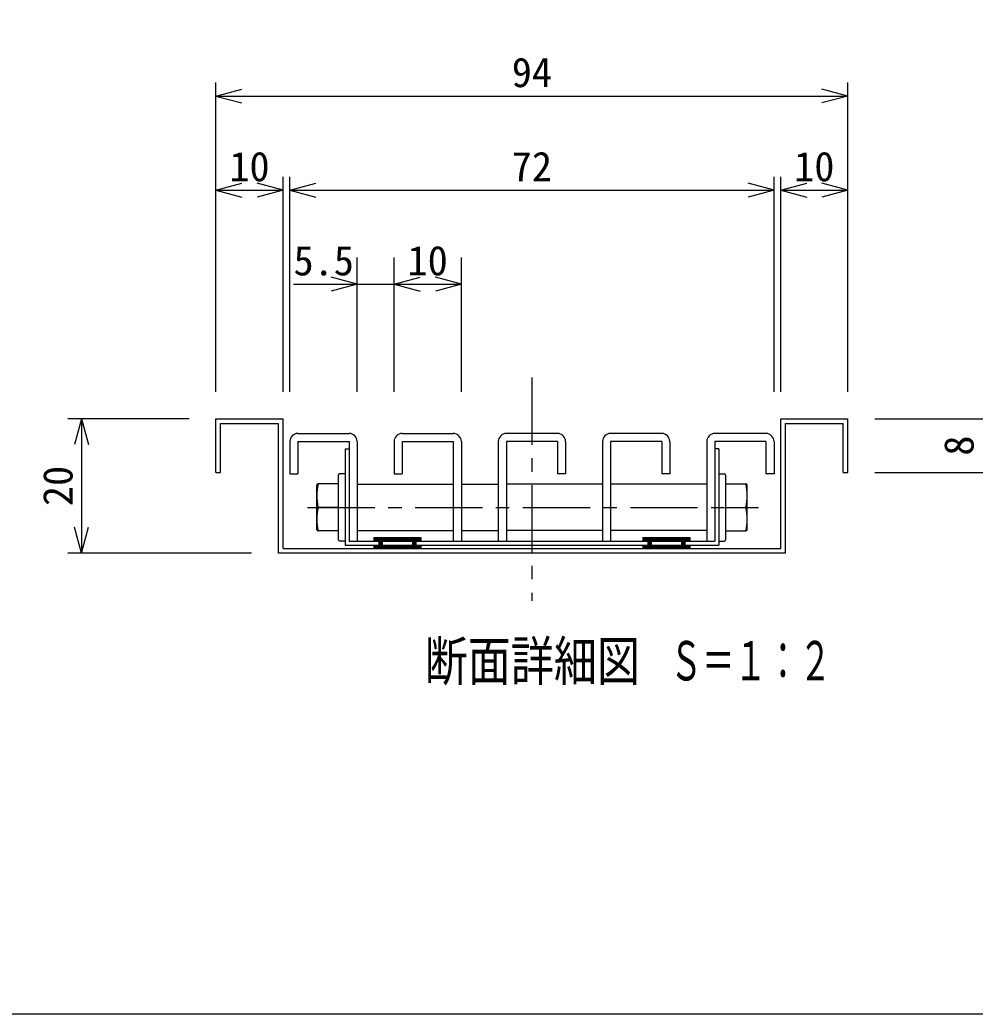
# Model space of a CAD drawing. Units: millimetres, scale not verified, with parts at other scales. Extents: x -819 to 819, y -558 to 522.
# Drawn here: x -392.8 to 33.4, y -558 to -114.3 of the extents above; entities that cross this region are included whole.
import ezdxf
from ezdxf.enums import TextEntityAlignment as Align

# ---------------------------------------------------------------- set-up
doc = ezdxf.new("R2010")
doc.units = ezdxf.units.MM
doc.header["$LTSCALE"] = 6
doc.linetypes.add('CHAIN1', pattern=[8, 5, -1, 1, -1])
for name, color, linetype in [('0-7_枠細線', 5, 'Continuous'), ('0-8_枠中線', 5, 'Continuous'), ('1-2_極細2', 2, 'Continuous'), ('1-3_細線2', 4, 'Continuous'), ('1-5_寸法2', 7, 'Continuous')]:
    doc.layers.add(name, color=color, linetype=linetype)
doc.styles.add('ＭＳ ゴシック', font='')
doc.styles.get('ＭＳ ゴシック').set_extended_font_data('MS Gothic')

msp = doc.modelspace()

# ---------------------------------------------------------------- linework, layer by layer
at = {"layer": '0-8_枠中線'}
msp.add_lwpolyline([(-819, -558), (-819, 522), (819, 522), (819, -558)], close=True, dxfattribs=at)
at = {"layer": '1-2_極細2', "linetype": 'CHAIN1'}
for p, q in [((-164.359, -273.924), (-164.359, -373.636)), ((-264.449, -331.872), (-63.301, -331.872))]:
    msp.add_line(p, q, dxfattribs=at)
at = {"layer": '1-2_極細2'}
for p, q in [((-305.359, -316.272), (-305.359, -292.272)), ((-305.359, -292.272), (-275.359, -292.272)), ((-275.359, -350.172), (-275.359, -292.272)), ((-53.359, -350.172), (-53.359, -292.272)), ((-53.359, -292.272), (-23.359, -292.272)), ((-23.359, -316.272), (-23.359, -292.272)), ((-303.259, -316.272), (-303.259, -294.372)), ((-303.259, -294.372), (-277.459, -294.372)), ((-277.459, -352.272), (-277.459, -294.372)), ((-51.259, -352.272), (-51.259, -294.372)), ((-51.259, -294.372), (-25.459, -294.372)), ((-25.459, -316.272), (-25.459, -294.372)), ((-247.759, -305.772), (-245.959, -305.772)), ((-80.959, -305.772), (-82.759, -305.772)), ((-80.959, -305.772), (-80.959, -348.672)), ((-305.359, -316.272), (-303.259, -316.272)), ((-25.459, -316.272), (-23.359, -316.272)), ((-250.75, -331.872), (-259.763, -331.872)), ((-77.969, -331.872), (-68.956, -331.872)), ((-234.859, -345.372), (-234.859, -346.872)), ((-234.859, -345.372), (-213.859, -345.372)), ((-234.859, -345.6), (-213.859, -345.6)), ((-213.859, -345.372), (-213.859, -346.872)), ((-114.859, -345.372), (-114.859, -346.872)), ((-114.859, -345.372), (-93.859, -345.372)), ((-114.859, -345.6), (-93.859, -345.6)), ((-93.859, -345.372), (-93.859, -346.872)), ((-275.359, -350.172), (-53.359, -350.172)), ((-245.959, -346.872), (-82.759, -346.872)), ((-234.859, -346.2), (-213.859, -346.2)), ((-234.859, -346.8), (-213.859, -346.8)), ((-234.859, -348.672), (-234.859, -350.172)), ((-234.859, -349.2), (-213.859, -349.2)), ((-234.859, -349.8), (-213.859, -349.8)), ((-234.859, -350.172), (-213.859, -350.172)), ((-232.609, -346.872), (-232.609, -348.672)), ((-232.609, -347.4), (-231.109, -347.4)), ((-232.609, -348), (-231.109, -348)), ((-232.609, -348.6), (-231.109, -348.6)), ((-231.109, -346.872), (-231.109, -348.672)), ((-217.609, -346.872), (-217.609, -348.672)), ((-217.609, -347.4), (-216.109, -347.4)), ((-217.609, -348), (-216.109, -348)), ((-217.609, -348.6), (-216.109, -348.6)), ((-216.109, -346.872), (-216.109, -348.672)), ((-213.859, -348.672), (-213.859, -350.172)), ((-114.859, -346.2), (-93.859, -346.2)), ((-114.859, -346.8), (-93.859, -346.8)), ((-114.859, -348.672), (-114.859, -350.172)), ((-114.859, -349.2), (-93.859, -349.2)), ((-114.859, -349.8), (-93.859, -349.8)), ((-114.859, -350.172), (-93.859, -350.172)), ((-112.609, -346.872), (-112.609, -348.672)), ((-112.609, -347.4), (-111.109, -347.4)), ((-112.609, -348), (-111.109, -348)), ((-112.609, -348.6), (-111.109, -348.6)), ((-111.109, -346.872), (-111.109, -348.672)), ((-97.609, -346.872), (-97.609, -348.672)), ((-97.609, -347.4), (-96.109, -347.4)), ((-97.609, -348), (-96.109, -348)), ((-97.609, -348.6), (-96.109, -348.6)), ((-96.109, -346.872), (-96.109, -348.672)), ((-93.859, -348.672), (-93.859, -350.172)), ((-51.259, -352.272), (-277.459, -352.272))]:
    msp.add_line(p, q, dxfattribs=at)
msp.add_lwpolyline([(-247.759, -305.772), (-247.759, -348.672), (-80.959, -348.672)], dxfattribs=at)
for centre, start, end in [((-237.089, -326.622), 166.96433, 193.03802), ((-91.63, -326.622), 346.96198, 13.03567), ((-237.089, -337.123), 166.96198, 193.03567), ((-91.63, -337.123), 346.96433, 13.03802)]:
    msp.add_arc(centre, 23.274, start, end, dxfattribs=at)
at = {"layer": '1-3_細線2'}
for p, q in [((-268.759, -298.872), (-245.959, -298.872)), ((-222.259, -298.872), (-199.459, -298.872)), ((-152.959, -298.872), (-175.759, -298.872)), ((-106.459, -298.872), (-129.259, -298.872)), ((-59.959, -298.872), (-82.759, -298.872)), ((-272.359, -302.472), (-272.359, -316.872)), ((-268.759, -302.472), (-245.959, -302.472)), ((-268.759, -302.472), (-268.759, -316.872)), ((-245.959, -302.472), (-245.959, -346.872)), ((-242.359, -302.472), (-242.359, -346.872)), ((-225.859, -302.472), (-225.859, -316.872)), ((-222.259, -302.472), (-222.259, -316.872)), ((-195.859, -302.472), (-195.859, -346.872)), ((-179.359, -302.472), (-179.359, -346.872)), ((-152.959, -302.472), (-152.959, -316.872)), ((-149.359, -302.472), (-149.359, -316.872)), ((-132.859, -302.472), (-132.859, -346.872)), ((-106.459, -302.472), (-129.259, -302.472)), ((-129.259, -302.472), (-129.259, -346.872)), ((-106.459, -302.472), (-106.459, -316.872)), ((-102.859, -302.472), (-102.859, -316.872)), ((-86.359, -302.472), (-86.359, -346.872)), ((-82.759, -302.472), (-82.759, -346.872)), ((-59.959, -302.472), (-82.759, -302.472)), ((-59.959, -302.472), (-59.959, -316.872)), ((-56.359, -302.472), (-56.359, -316.872)), ((-272.359, -316.872), (-268.759, -316.872)), ((-250.75, -317.472), (-250.75, -333.372)), ((-247.759, -316.872), (-250.15, -316.872)), ((-225.859, -316.872), (-222.259, -316.872)), ((-149.359, -316.872), (-152.959, -316.872)), ((-102.859, -316.872), (-106.459, -316.872)), ((-80.959, -316.872), (-78.569, -316.872)), ((-77.969, -317.472), (-77.969, -346.272)), ((-56.359, -316.872), (-59.959, -316.872)), ((-260.363, -341.772), (-260.363, -321.972)), ((-250.75, -321.372), (-259.763, -321.372)), ((-242.359, -321.522), (-199.459, -321.522)), ((-195.859, -321.522), (-179.359, -321.522)), ((-132.859, -321.522), (-175.759, -321.522)), ((-86.359, -321.522), (-129.259, -321.522)), ((-77.969, -321.372), (-68.956, -321.372)), ((-68.356, -341.772), (-68.356, -321.972)), ((-82.759, -324.117), (-82.759, -336.027)), ((-250.75, -333.372), (-250.75, -346.272)), ((-250.75, -342.372), (-259.763, -342.372)), ((-242.359, -342.222), (-199.459, -342.222)), ((-195.859, -342.222), (-179.359, -342.222)), ((-132.859, -342.222), (-175.759, -342.222)), ((-86.359, -342.222), (-129.259, -342.222)), ((-77.969, -342.372), (-68.956, -342.372)), ((-247.759, -346.872), (-250.15, -346.872)), ((-245.959, -346.872), (-242.359, -346.872)), ((-199.459, -346.872), (-195.859, -346.872)), ((-179.359, -346.872), (-175.759, -346.872)), ((-132.859, -346.872), (-129.259, -346.872)), ((-86.359, -346.872), (-82.759, -346.872)), ((-80.959, -346.872), (-78.569, -346.872))]:
    msp.add_line(p, q, dxfattribs=at)
for points in [[(-222.259, -302.472), (-199.459, -302.472), (-199.459, -346.872)], [(-152.959, -302.472), (-175.759, -302.472), (-175.759, -346.872)]]:
    msp.add_lwpolyline(points, dxfattribs=at)
for centre, radius, start, end in [((-268.759, -302.472), 3.6, 90, 180), ((-245.959, -302.472), 3.6, 0, 90), ((-222.259, -302.472), 3.6, 90, 180), ((-199.459, -302.472), 3.6, 0, 90), ((-175.759, -302.472), 3.6, 90, 180), ((-152.959, -302.472), 3.6, 0, 90), ((-129.259, -302.472), 3.6, 90, 180), ((-106.459, -302.472), 3.6, 0, 90), ((-82.759, -302.472), 3.6, 90, 180), ((-59.959, -302.472), 3.6, 0, 90), ((-250.15, -317.472), 0.6, 90, 180), ((-78.569, -317.472), 0.6, 0, 90), ((-259.763, -321.972), 0.6, 90, 180), ((-68.956, -321.972), 0.6, 0, 90), ((-259.763, -341.772), 0.6, 180, 270), ((-68.956, -341.772), 0.6, 270, 360), ((-250.15, -346.272), 0.6, 180, 270), ((-78.569, -346.272), 0.6, 270, 360)]:
    msp.add_arc(centre, radius, start, end, dxfattribs=at)
at = {"layer": '1-5_寸法2'}
for p, q in [((-305.359, -280.272), (-305.359, -142.272)), ((-305.359, -148.272), (-293.768, -145.167)), ((-23.359, -148.272), (-34.951, -145.167)), ((-23.359, -280.272), (-23.359, -142.272)), ((-305.359, -148.272), (-293.768, -151.378)), ((-305.359, -148.272), (-23.359, -148.272)), ((-23.359, -148.272), (-34.951, -151.378)), ((-305.359, -280.272), (-305.359, -184.272)), ((-275.359, -280.272), (-275.359, -184.272)), ((-272.359, -280.272), (-272.359, -184.272)), ((-56.359, -280.272), (-56.359, -184.272)), ((-53.359, -280.272), (-53.359, -184.272)), ((-23.359, -280.272), (-23.359, -184.272)), ((-305.359, -190.272), (-293.768, -187.167)), ((-305.359, -190.272), (-293.768, -193.378)), ((-305.359, -190.272), (-275.359, -190.272)), ((-275.359, -190.272), (-286.951, -187.167)), ((-275.359, -190.272), (-286.951, -193.378)), ((-272.359, -190.272), (-260.768, -187.167)), ((-272.359, -190.272), (-260.768, -193.378)), ((-272.359, -190.272), (-56.359, -190.272)), ((-56.359, -190.272), (-67.951, -187.167)), ((-56.359, -190.272), (-67.951, -193.378)), ((-53.359, -190.272), (-41.768, -187.167)), ((-53.359, -190.272), (-41.768, -193.378)), ((-53.359, -190.272), (-23.359, -190.272)), ((-23.359, -190.272), (-34.951, -187.167)), ((-23.359, -190.272), (-34.951, -193.378)), ((-242.359, -280.272), (-242.359, -220.272)), ((-225.859, -280.272), (-225.859, -220.272)), ((-195.859, -280.272), (-195.859, -220.272)), ((-242.359, -232.272), (-253.951, -229.167)), ((-225.859, -232.272), (-214.268, -229.167)), ((-195.859, -232.272), (-207.451, -229.167)), ((-270.724, -232.272), (-225.859, -232.272)), ((-242.359, -232.272), (-253.951, -235.378)), ((-225.859, -232.272), (-214.268, -235.378)), ((-225.859, -232.272), (-195.859, -232.272)), ((-195.859, -232.272), (-207.451, -235.378)), ((-317.359, -292.272), (-371.359, -292.272)), ((-365.359, -292.272), (-368.465, -303.864)), ((-365.359, -292.272), (-362.254, -303.864)), ((-365.359, -292.272), (-365.359, -352.272)), ((-11.359, -292.272), (42.641, -292.272)), ((-11.359, -316.272), (42.641, -316.272)), ((-365.359, -352.272), (-368.465, -340.681)), ((-365.359, -352.272), (-362.254, -340.681)), ((-289.459, -352.272), (-371.359, -352.272))]:
    msp.add_line(p, q, dxfattribs=at)

# ---------------------------------------------------------------- texts
at = {"layer": '0-7_枠細線', "style": 'ＭＳ ゴシック'}
for s, width, p in [('断面詳細図', 0.8, (-212.197, -414.504)), ('Ｓ＝１：２', 0.6, (-102.802, -414.359))]:
    msp.add_text(s, height=17.6, dxfattribs=dict(at, width=width)).set_placement(p, align=Align.BOTTOM_LEFT)
at = {"layer": '1-5_寸法2', "style": 'ＭＳ ゴシック'}
for s, p in [('94', (-173.359, -148.272)), ('10', (-299.359, -190.272)), ('72', (-173.359, -190.272)), ('10', (-47.359, -190.272)), ('5.5', (-270.724, -232.272)), ('10', (-219.859, -232.272))]:
    msp.add_text(s, height=13.2, dxfattribs=at).set_placement(p, align=Align.BOTTOM_LEFT)
for s, p in [('8', (36.641, -308.772)), ('20', (-365.359, -331.272))]:
    msp.add_text(s, height=13.2, rotation=90, dxfattribs=at).set_placement(p, align=Align.BOTTOM_LEFT)

doc.saveas('drawing.dxf')
